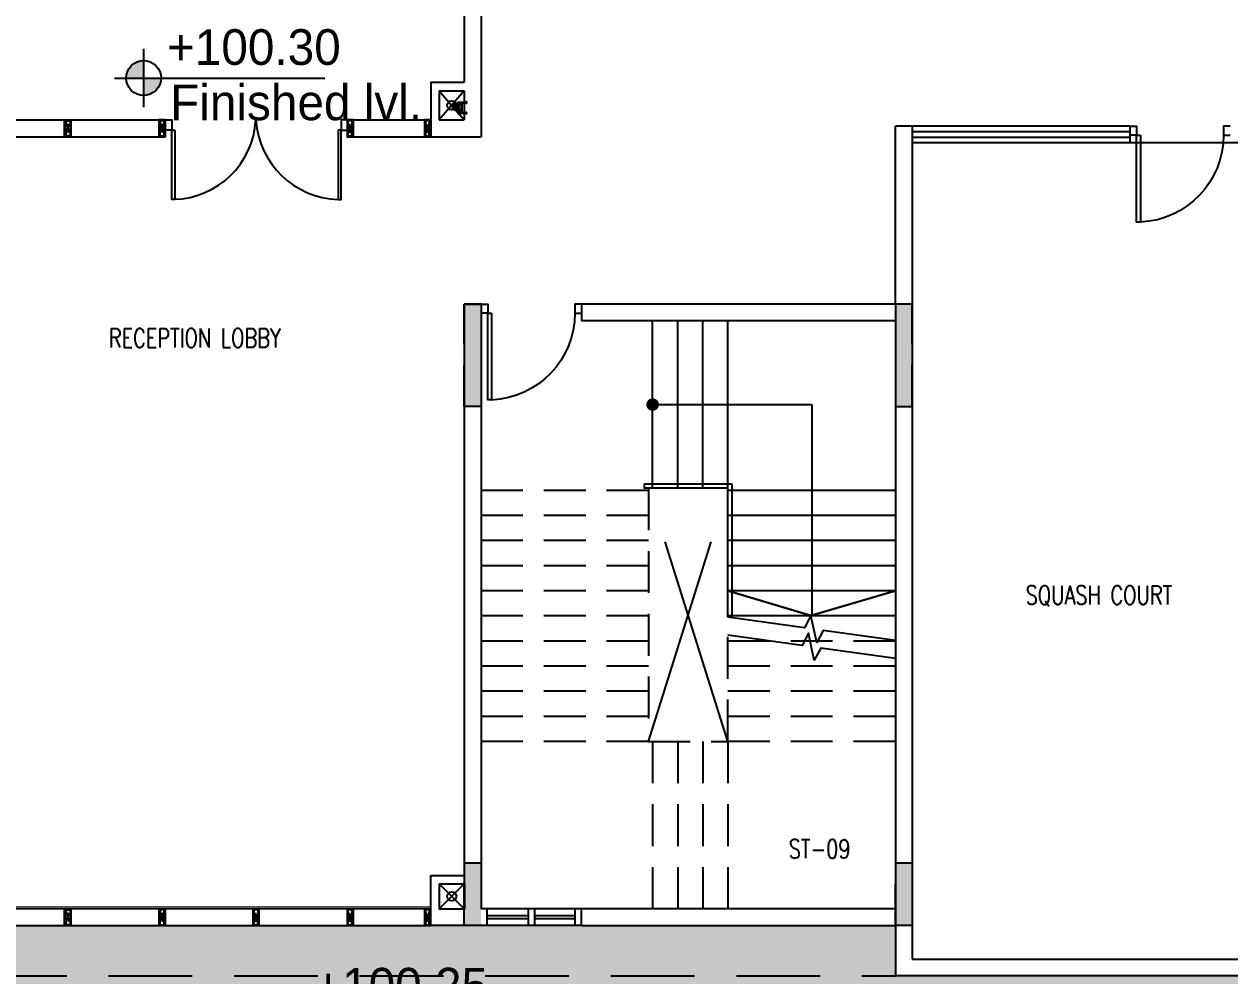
# Model space of a CAD drawing. Header units: millimetres. Extents: x 7964926 to 16080295, y -6277184 to -2986664.
# Drawn here: x 8221089 to 8235493, y -3102034 to -3090663 of the extents above; entities that cross this region are included whole.
import ezdxf

# ---------------------------------------------------------------- set-up
doc = ezdxf.new("R2010")
doc.units = ezdxf.units.MM
doc.header["$LTSCALE"] = 2000
doc.header["$MEASUREMENT"] = 0
doc.linetypes.add('DASHED2', pattern=[0.375, 0.25, -0.125])
doc.linetypes.add('HIDDEN', pattern=[0.375, 0.25, -0.125])
for name, color, linetype in [('a-col', 8, 'DASHED2'), ('a-cutout', 8, 'Continuous'), ('a-door', 8, 'Continuous'), ('a-door window', 5, 'Continuous'), ('a-ele 0', 8, 'Continuous'), ('a-ele 1', 8, 'Continuous'), ('a-furniture', 37, 'Continuous'), ('a-glazing', 5, 'Continuous'), ('a-hatch', 8, 'Continuous'), ('a-hatch wall', 8, 'Continuous'), ('a-parapet', 1, 'Continuous'), ('a-railing', 2, 'Continuous'), ('a-stair', 1, 'Continuous'), ('a-text m', 8, 'Continuous'), ('a-wall', 8, 'Continuous'), ('a-window', 8, 'Continuous'), ('KGD-SHAFTBRACKET', 9, 'Continuous'), ('L-FL', 7, 'Continuous'), ('PS$Bracket', 8, 'Continuous'), ('PS$CUTOUT', 1, 'Continuous')]:
    doc.layers.add(name, color=color, linetype=linetype)
for name, color, linetype, lineweight in [('L-SHRUBS', 96, 'Continuous', 18), ('PS$RWP110', 11, 'Continuous', 30), ('PS$RWP75', 11, 'Continuous', 30)]:
    doc.layers.add(name, color=color, linetype=linetype, lineweight=lineweight)
doc.styles.add('a-100 txt m', font='romans.shx', dxfattribs={"width": 0.75, "height": 300})
doc.styles.add('Century Gothic', font='GOTHIC.TTF')
doc.styles.get("Standard").update_dxf_attribs({"font": 'romans.shx', "width": 0.75})

# ---------------------------------------------------------------- blocks, each defined once
blk = doc.blocks.new('RWP75')
at = {"layer": 'PS$RWP75', "ltscale": 2}
h = blk.add_hatch(dxfattribs=at)
h.set_pattern_fill('ANSI31', color=250, scale=51136.363636, angle=809.8768, style=0)
h.set_pattern_definition([(44.8768254, (-170686.134, -530749.335), (4.51013145, -4.529565034), [])])
edge = h.paths.add_edge_path()
edge.add_ellipse((6666, 1616), major_axis=(-26.5, 26.6), ratio=1, start_angle=45, end_angle=225, ccw=False)
edge.add_ellipse((6666, 1616), major_axis=(-26.5, 26.6), ratio=1, start_angle=-135, end_angle=45, ccw=False)
at = {"linetype": 'Continuous', "ltscale": 2}
for radius in [37.5, 35.2]:
    blk.add_circle((6666, 1616), radius, dxfattribs=at)
at = {"layer": 'PS$Bracket'}
for p, q in [((6622, 1616), (6622, 1653)), ((6629, 1616), (6629, 1653)), ((6704, 1616), (6704, 1653)), ((6711, 1616), (6711, 1653))]:
    blk.add_line(p, q, dxfattribs=at)
blk.add_arc((6666, 1616), 44.3, 179.8768, 359.8768, dxfattribs=at)
at = {"layer": 'PS$RWP110', "color": 8, "linetype": 'ByBlock', "ltscale": 0.2}
for p, q in [((6618, 1663), (6618, 1660)), ((6619, 1665), (6632, 1665)), ((6623, 1667), (6623, 1665)), ((6623, 1663), (6623, 1660)), ((6624, 1669), (6627, 1669)), ((6628, 1667), (6628, 1665)), ((6628, 1663), (6628, 1660)), ((6633, 1663), (6633, 1660)), ((6700, 1663), (6700, 1659)), ((6713, 1664), (6701, 1664)), ((6704, 1663), (6704, 1659)), ((6704, 1667), (6704, 1664)), ((6709, 1668), (6706, 1668)), ((6710, 1667), (6710, 1664)), ((6710, 1663), (6710, 1659)), ((6715, 1663), (6715, 1659))]:
    blk.add_line(p, q, dxfattribs=at)
for centre, start, end in [((6619, 1663), 89.8768, 179.8768), ((6622, 1663), 359.8768, 89.8768), ((6624, 1667), 89.8768, 179.8768), ((6624, 1663), 89.8768, 179.8768), ((6627, 1667), 359.8768, 89.8768), ((6627, 1663), 359.8768, 89.8768), ((6629, 1663), 89.8768, 179.8768), ((6632, 1663), 359.8768, 89.8768), ((6701, 1663), 89.8768, 179.8768), ((6703, 1663), 359.8768, 89.8768), ((6706, 1667), 89.8768, 179.8768), ((6706, 1663), 89.8768, 179.8768), ((6709, 1667), 359.8768, 89.8768), ((6709, 1663), 359.8768, 89.8768), ((6711, 1663), 89.8768, 179.8768), ((6713, 1663), 359.8768, 89.8768)]:
    blk.add_arc(centre, 1.23, start, end, dxfattribs=at)
blk = doc.blocks.new('*U195')
at = {"layer": 'KGD-SHAFTBRACKET'}
for p, q in [((619, 14), (505, 14)), ((619, -14), (505, -14))]:
    blk.add_line(p, q, dxfattribs=at)
for points in [[(509, 74), (500, 65), (492, 74), (489, 70), (495, 63), (495, -29), (505, -29), (505, 63), (512, 71)], [(633, 74), (624, 65), (616, 74), (613, 70), (619, 63), (619, -29), (629, -29), (629, 63), (636, 71)]]:
    blk.add_lwpolyline(points, close=True, dxfattribs=at)
blk = doc.blocks.new('d900 100wl')
blk.add_lwpolyline([(95, 80), (95, 859), (60, 859), (60, 80)], close=True)
for points in [[(0, 0), (60, 0), (60, 80), (0, 80)], [(900, 0), (840, 0), (840, 80), (900, 80)]]:
    blk.add_lwpolyline(points)
blk.add_arc((60, 80), 780, 0, 87.4282)
blk = doc.blocks.new('CLUB HOUSE')
at = {"layer": 'a-hatch'}
h = blk.add_hatch(color=256, dxfattribs=at)
h.dxf.hatch_style = 1
h.paths.add_polyline_path([(8249276, -3211142), (8249076, -3211142), (8249076, -3212367), (8249276, -3212367)])
h = blk.add_hatch(color=256, dxfattribs=at)
h.dxf.hatch_style = 1
h.paths.add_polyline_path([(8249276, -3217817), (8249076, -3217817), (8249076, -3218567), (8249276, -3218567)])
h = blk.add_hatch(color=256, dxfattribs=at)
h.dxf.hatch_style = 1
h.paths.add_polyline_path([(8254426, -3217817), (8254226, -3217817), (8254226, -3218567), (8254426, -3218567)])
at = {"layer": 'a-hatch wall'}
h = blk.add_hatch(color=256, dxfattribs=at)
h.dxf.hatch_style = 1
h.paths.add_polyline_path([(8254226, -3212367), (8254426, -3212367), (8254426, -3211142), (8254226, -3211142)])
at = {"layer": 'a-col'}
for points in [[(8249076, -3211142), (8249276, -3211142), (8249276, -3212367), (8249076, -3212367)], [(8254226, -3212367), (8254426, -3212367), (8254426, -3211142), (8254226, -3211142)], [(8249076, -3217817), (8249276, -3217817), (8249276, -3218567), (8249076, -3218567)], [(8254226, -3217817), (8254426, -3217817), (8254426, -3218567), (8254226, -3218567)]]:
    blk.add_lwpolyline(points, close=True, dxfattribs=at)
at = {"layer": 'a-cutout'}
for p, q in [((8248776, -3208592), (8249076, -3208942)), ((8249076, -3208592), (8248776, -3208942)), ((8248776, -3218067), (8249076, -3218367)), ((8249076, -3218067), (8248776, -3218367))]:
    blk.add_line(p, q, dxfattribs=at)
at = {"layer": 'a-cutout', "linetype": 'HIDDEN', "ltscale": 5}
for p, q in [((8251276, -3216367), (8252226, -3213342)), ((8252226, -3216367), (8251276, -3213342))]:
    blk.add_line(p, q, dxfattribs=at)
at = {"layer": 'a-ele 0', "linetype": 'HIDDEN', "ltscale": 0.3}
for p, q in [((8244311, -3208952), (8244366, -3209132)), ((8244311, -3209132), (8244366, -3208952)), ((8245436, -3208952), (8245491, -3209132)), ((8245436, -3209132), (8245491, -3208952)), ((8247741, -3208952), (8247686, -3209132)), ((8247741, -3209132), (8247686, -3208952)), ((8248666, -3208952), (8248611, -3209132)), ((8248666, -3209132), (8248611, -3208952)), ((8244311, -3218377), (8244366, -3218557)), ((8244311, -3218557), (8244366, -3218377)), ((8245436, -3218377), (8245491, -3218557)), ((8245436, -3218557), (8245491, -3218377)), ((8246616, -3218377), (8246561, -3218557)), ((8246616, -3218557), (8246561, -3218377)), ((8247741, -3218377), (8247686, -3218557)), ((8247741, -3218557), (8247686, -3218377)), ((8248666, -3218377), (8248611, -3218557)), ((8248666, -3218557), (8248611, -3218377))]:
    blk.add_line(p, q, dxfattribs=at)
at = {"layer": 'a-ele 0', "color": 30}
for points in [[(8244301, -3208942), (8244376, -3208942), (8244376, -3209142), (8244301, -3209142)], [(8244301, -3208942), (8244376, -3208942), (8244376, -3209142), (8244301, -3209142)], [(8244311, -3208952), (8244366, -3208952), (8244366, -3209132), (8244311, -3209132)], [(8244311, -3208952), (8244366, -3208952), (8244366, -3209132), (8244311, -3209132)], [(8245501, -3208942), (8245426, -3208942), (8245426, -3209142), (8245501, -3209142)], [(8245501, -3208942), (8245426, -3208942), (8245426, -3209142), (8245501, -3209142)], [(8245491, -3208952), (8245436, -3208952), (8245436, -3209132), (8245491, -3209132)], [(8245491, -3208952), (8245436, -3208952), (8245436, -3209132), (8245491, -3209132)], [(8247751, -3208942), (8247676, -3208942), (8247676, -3209142), (8247751, -3209142)], [(8247751, -3208942), (8247676, -3208942), (8247676, -3209142), (8247751, -3209142)], [(8247741, -3208952), (8247686, -3208952), (8247686, -3209132), (8247741, -3209132)], [(8247741, -3208952), (8247686, -3208952), (8247686, -3209132), (8247741, -3209132)], [(8248676, -3208942), (8248601, -3208942), (8248601, -3209142), (8248676, -3209142)], [(8248676, -3208942), (8248601, -3208942), (8248601, -3209142), (8248676, -3209142)], [(8248666, -3208952), (8248611, -3208952), (8248611, -3209132), (8248666, -3209132)], [(8248666, -3208952), (8248611, -3208952), (8248611, -3209132), (8248666, -3209132)], [(8244301, -3218367), (8244376, -3218367), (8244376, -3218567), (8244301, -3218567)], [(8244301, -3218367), (8244376, -3218367), (8244376, -3218567), (8244301, -3218567)], [(8244311, -3218377), (8244366, -3218377), (8244366, -3218557), (8244311, -3218557)], [(8244311, -3218377), (8244366, -3218377), (8244366, -3218557), (8244311, -3218557)], [(8245501, -3218367), (8245426, -3218367), (8245426, -3218567), (8245501, -3218567)], [(8245501, -3218367), (8245426, -3218367), (8245426, -3218567), (8245501, -3218567)], [(8245491, -3218377), (8245436, -3218377), (8245436, -3218557), (8245491, -3218557)], [(8245491, -3218377), (8245436, -3218377), (8245436, -3218557), (8245491, -3218557)], [(8246626, -3218367), (8246551, -3218367), (8246551, -3218567), (8246626, -3218567)], [(8246626, -3218367), (8246551, -3218367), (8246551, -3218567), (8246626, -3218567)], [(8246616, -3218377), (8246561, -3218377), (8246561, -3218557), (8246616, -3218557)], [(8246616, -3218377), (8246561, -3218377), (8246561, -3218557), (8246616, -3218557)], [(8247751, -3218367), (8247676, -3218367), (8247676, -3218567), (8247751, -3218567)], [(8247751, -3218367), (8247676, -3218367), (8247676, -3218567), (8247751, -3218567)], [(8247741, -3218377), (8247686, -3218377), (8247686, -3218557), (8247741, -3218557)], [(8247741, -3218377), (8247686, -3218377), (8247686, -3218557), (8247741, -3218557)], [(8248676, -3218367), (8248601, -3218367), (8248601, -3218567), (8248676, -3218567)], [(8248676, -3218367), (8248601, -3218367), (8248601, -3218567), (8248676, -3218567)], [(8248666, -3218377), (8248611, -3218377), (8248611, -3218557), (8248666, -3218557)], [(8248666, -3218377), (8248611, -3218377), (8248611, -3218557), (8248666, -3218557)]]:
    blk.add_lwpolyline(points, close=True, dxfattribs=at)
at = {"layer": 'a-ele 0', "linetype": 'Continuous'}
for points in [[(8254226, -3215161), (8253363, -3215040), (8253286, -3215185), (8253217, -3214863), (8253140, -3215008), (8252226, -3214880)], [(8254226, -3215377), (8253334, -3215252), (8253257, -3215397), (8253188, -3215075), (8253111, -3215220), (8252226, -3215096)]]:
    blk.add_lwpolyline(points, dxfattribs=at)
at = {"layer": 'a-ele 1', "linetype": 'HIDDEN', "ltscale": 2}
blk.add_line((8238826, -3219167), (8254226, -3219167), dxfattribs=at)
at = {"layer": 'a-furniture'}
blk.add_line((8260826, -3209217), (8254426, -3209217), dxfattribs=at)
at = {"layer": 'a-furniture', "const_width": 10}
blk.add_lwpolyline([(8243376, -3217967), (8243376, -3218342), (8248676, -3218342), (8248676, -3217967)], dxfattribs=at)
at = {"layer": 'a-glazing'}
for p, q in [((8245501, -3208942), (8245501, -3209142)), ((8247676, -3208942), (8247676, -3209142)), ((8257026, -3209017), (8254426, -3209017)), ((8257026, -3209082), (8254426, -3209082)), ((8257026, -3209017), (8257026, -3209217)), ((8257026, -3209152), (8254426, -3209152)), ((8257026, -3209217), (8254426, -3209217)), ((8245501, -3218367), (8245501, -3218567))]:
    blk.add_line(p, q, dxfattribs=at)
for points in [[(8245501, -3208942), (8245581, -3208942), (8245581, -3209062), (8245501, -3209062)], [(8247676, -3208942), (8247606, -3208942), (8247606, -3209062), (8247676, -3209062)]]:
    blk.add_lwpolyline(points, dxfattribs=at)
for points in [[(8245616, -3209062), (8245616, -3209892), (8245581, -3209892), (8245581, -3209062)], [(8247571, -3209062), (8247571, -3209892), (8247606, -3209892), (8247606, -3209062)]]:
    blk.add_lwpolyline(points, close=True, dxfattribs=at)
for centre, radius, start, end in [((8245585, -3208889), 1001, 271.3809, 356.9635), ((8247602, -3208874), 1019, 183.8729, 268.2661)]:
    blk.add_arc(centre, radius, start, end, dxfattribs=at)
at = {"layer": 'a-hatch'}
for centre in [(8248926, -3208767), (8248926, -3218217)]:
    blk.add_circle(centre, 55, dxfattribs=at)
at = {"layer": 'a-parapet'}
for points in [[(8243451, -3208942), (8245426, -3208942)], [(8247751, -3208942), (8248626, -3208942)], [(8243451, -3209142), (8245426, -3209142)], [(8247751, -3209142), (8248626, -3209142)], [(8248676, -3218367), (8243376, -3218367)], [(8243376, -3218567), (8248676, -3218567)]]:
    blk.add_lwpolyline(points, dxfattribs=at)
at = {"layer": 'a-railing'}
for p, q in [((8252276, -3213292), (8251226, -3213292)), ((8251226, -3213292), (8251226, -3213343)), ((8252226, -3213342), (8251226, -3213342)), ((8252226, -3214880), (8252226, -3213342)), ((8252276, -3214887), (8252276, -3213292))]:
    blk.add_line(p, q, dxfattribs=at)
at = {"layer": 'a-stair'}
for p, q in [((8251326, -3213342), (8251326, -3211342)), ((8251626, -3213342), (8251626, -3211342)), ((8251926, -3213342), (8251926, -3211342)), ((8252226, -3213342), (8252226, -3211342)), ((8251326, -3212342), (8253226, -3212342)), ((8253226, -3212342), (8253226, -3214861)), ((8254226, -3213367), (8252226, -3213367)), ((8254226, -3213667), (8252226, -3213667)), ((8254226, -3213667), (8252226, -3213667)), ((8254226, -3213667), (8252226, -3213667)), ((8254226, -3213967), (8252226, -3213967)), ((8254226, -3214267), (8252226, -3214267)), ((8254226, -3214567), (8252226, -3214567)), ((8254226, -3214867), (8252226, -3214867))]:
    blk.add_line(p, q, dxfattribs=at)
at = {"layer": 'a-stair', "linetype": 'HIDDEN'}
for p, q in [((8251276, -3213367), (8249276, -3213367)), ((8251276, -3213342), (8251276, -3216367)), ((8251276, -3213667), (8249276, -3213667)), ((8251276, -3213967), (8249276, -3213967)), ((8251276, -3214267), (8249276, -3214267)), ((8251276, -3214567), (8249276, -3214567)), ((8251276, -3214867), (8249276, -3214867)), ((8252226, -3216367), (8252226, -3215096)), ((8251276, -3215167), (8249276, -3215167)), ((8254226, -3215167), (8252226, -3215167)), ((8251276, -3215467), (8249276, -3215467)), ((8254226, -3215467), (8252226, -3215467)), ((8251276, -3215767), (8249276, -3215767)), ((8254226, -3215767), (8252226, -3215767)), ((8251276, -3216067), (8249276, -3216067)), ((8254226, -3216067), (8252226, -3216067)), ((8251276, -3216367), (8249276, -3216367)), ((8251276, -3216367), (8252226, -3216367)), ((8251326, -3216367), (8251326, -3218367)), ((8251626, -3216367), (8251626, -3218367)), ((8251926, -3216367), (8251926, -3218367)), ((8254226, -3216367), (8252226, -3216367)), ((8252226, -3216367), (8252226, -3218367))]:
    blk.add_line(p, q, dxfattribs=at)
at = {"layer": 'a-stair', "const_width": 75}
blk.add_lwpolyline([(8251307, -3212310, 1), (8251344, -3212375, 1)], format="xyb", close=True, dxfattribs=at)
at = {"layer": 'a-stair', "const_width": 25}
blk.add_lwpolyline([(8252226, -3214567), (8253217, -3214863), (8254226, -3214567)], dxfattribs=at)
at = {"layer": 'a-wall'}
for p, q in [((8249076, -3207667), (8249076, -3208492)), ((8249276, -3207667), (8249276, -3209142)), ((8248676, -3208492), (8248676, -3209142)), ((8248676, -3208492), (8249076, -3208492)), ((8248776, -3208592), (8248776, -3208942)), ((8248776, -3208592), (8249076, -3208592)), ((8249076, -3208592), (8249076, -3208942)), ((8248776, -3208942), (8249076, -3208942)), ((8254226, -3211142), (8254226, -3209017)), ((8254426, -3209017), (8254226, -3209017)), ((8254426, -3209017), (8254426, -3218567)), ((8248676, -3209142), (8249276, -3209142)), ((8249076, -3211142), (8249076, -3218367)), ((8249276, -3211142), (8249076, -3211142)), ((8249276, -3211142), (8249276, -3218367)), ((8250476, -3211142), (8250476, -3211342)), ((8254226, -3211142), (8250476, -3211142)), ((8254226, -3211342), (8250476, -3211342)), ((8254226, -3211342), (8254226, -3219167)), ((8248676, -3218567), (8248676, -3217967)), ((8248676, -3217967), (8249076, -3217967)), ((8248776, -3218067), (8249076, -3218067)), ((8250476, -3218567), (8250476, -3218367)), ((8249076, -3218567), (8248676, -3218567)), ((8254426, -3218567), (8254426, -3218967)), ((8254426, -3218967), (8260826, -3218967)), ((8261026, -3219167), (8254226, -3219167))]:
    blk.add_line(p, q, dxfattribs=at)
for points in [[(8248776, -3218067), (8248776, -3218367), (8249076, -3218367)], [(8254226, -3218367), (8250470, -3218367)], [(8250476, -3218567), (8254226, -3218567)]]:
    blk.add_lwpolyline(points, dxfattribs=at)
at = {"layer": 'a-window'}
for p, q in [((8250476, -3218367), (8249276, -3218367)), ((8249351, -3218567), (8249351, -3218367)), ((8249838, -3218450), (8249351, -3218450)), ((8249838, -3218367), (8249838, -3218567)), ((8249913, -3218367), (8249913, -3218567)), ((8250401, -3218450), (8249913, -3218450)), ((8250401, -3218567), (8250401, -3218367)), ((8250476, -3218567), (8249276, -3218567)), ((8249838, -3218485), (8249351, -3218485)), ((8250401, -3218485), (8249913, -3218485))]:
    blk.add_line(p, q, dxfattribs=at)
at = {"layer": 'a-door', "xscale": -1.333333333333333, "yscale": 1.333333333333333, "zscale": 1.333333333333333, "rotation": 180}
blk.add_blockref('d900 100wl', (8249276, -3211142), dxfattribs=at)
at = {"layer": 'a-door window', "xscale": -1.333333333333333, "yscale": 1.333333333333333, "zscale": 1.333333333333333, "rotation": 180}
blk.add_blockref('d900 100wl', (8257026, -3209017), dxfattribs=at)
blk = doc.blocks.new('finish lvl')
h = blk.add_hatch(color=256)
edge = h.paths.add_edge_path()
edge.add_ellipse((0.0378, 0.003), major_axis=(-0.0305, 0.0305), ratio=1, start_angle=-45, end_angle=45)
edge.add_line((-0.0053, 0.003), (0.0378, 0.003))
edge.add_line((0.0378, 0.003), (0.0378, 0.0461))
edge = h.paths.add_edge_path()
edge.add_ellipse((0.0378, 0.003), major_axis=(-0.0305, 0.0305), ratio=1, start_angle=135, end_angle=225)
edge.add_line((0.0809, 0.003), (0.0378, 0.003))
edge.add_line((0.0378, 0.003), (0.0378, -0.0401))
for p, q in [((0.0378, 0.0748), (0.0378, -0.0688)), ((-0.034, 0.003), (0.4857, 0.003))]:
    blk.add_line(p, q)
blk.add_ellipse((0.0378, 0.003), major_axis=(-0.0305, 0.0305), ratio=1, start_param=1.570796326794534, end_param=7.85398163397412)
at = {"layer": 'L-FL'}
for tag, p in [('%%P0.00', (0.1256, 0.0357)), ('FIN.LVL.', (0.1075, -0.103))]:
    blk.add_attdef(tag, p, '', height=0.08, dxfattribs=at)

msp = doc.modelspace()

# ---------------------------------------------------------------- hatches: boundary and pattern name
at = {"layer": 'L-SHRUBS', "true_color": 0x58ba48}
h = msp.add_hatch(dxfattribs=at)
h.set_pattern_fill('GRASS', color=85, scale=500)
edge = h.paths.add_edge_path()
edge.add_line((8187246.9, -3100135.2), (8187246.9, -3098477.3))
edge.add_line((8187246.9, -3098477.3), (8181946.9, -3098477.3))
edge.add_line((8181946.9, -3098477.3), (8181946.9, -3092105.9))
edge.add_line((8181946.9, -3092105.9), (8176355.3, -3092105.9))
edge.add_line((8176355.3, -3092105.9), (8176355.3, -3093345.1))
edge.add_line((8176355.3, -3093345.1), (8177355.3, -3093613))
edge.add_line((8177355.3, -3093613), (8177355.3, -3099162.4))
edge.add_line((8177355.3, -3099162.4), (8177355.3, -3100937))
edge.add_line((8177355.3, -3100937), (8177055.4, -3101017.3))
edge.add_line((8177055.4, -3101017.3), (8177055.4, -3108085.1))
edge.add_line((8177055.4, -3108085.1), (8177355.4, -3108165.5))
edge.add_line((8177355.4, -3108165.5), (8177355.4, -3112735.1))
edge.add_line((8177355.4, -3112735.1), (8191483.5, -3112735.1))
edge.add_line((8191483.5, -3112735.1), (8191751.4, -3113735.1))
edge.add_line((8191751.4, -3113735.1), (8204251.3, -3113735.1))
edge.add_line((8204251.3, -3113735.1), (8204599.7, -3112435.1))
edge.add_line((8204599.7, -3112435.1), (8206670.2, -3112435.1))
edge.add_line((8206670.2, -3112435.1), (8207019, -3111133.5))
edge.add_line((8207019, -3111133.5), (8229941.3, -3111133.5))
edge.add_line((8229941.3, -3111133.5), (8229941.3, -3104635.1))
edge.add_line((8229941.3, -3104635.1), (8208423.2, -3104635.1))
edge.add_line((8208423.2, -3104635.1), (8209454.8, -3110435.1))
edge.add_line((8209454.8, -3111133.5), (8217763.3, -3111133.5))
edge.add_line((8217763.3, -3110435.1), (8217763.3, -3111035.1))
edge.add_line((8217763.3, -3111035.1), (8191808.5, -3111035.1))
edge.add_line((8191761.1, -3111035.1), (8191761.1, -3110435.1))
edge.add_line((8191761.1, -3110435.1), (8199648.5, -3110435.1))
edge.add_line((8199648.5, -3110435.1), (8198617, -3104635.2))
edge.add_line((8198617, -3104635.2), (8191746.9, -3104635.2))
edge.add_arc((8191746.9, -3100135.2), 4500, 180, 270.00003, ccw=False)
edge = h.paths.add_edge_path(flags=16)
edge.add_line((8187007.7, -3110072.6), (8187007.7, -3112622.6))
edge.add_line((8187007.7, -3112622.6), (8186857.7, -3112622.6))
edge.add_line((8186857.7, -3112622.6), (8180457.7, -3112622.6))
edge.add_line((8180457.7, -3112622.6), (8180457.7, -3112472.6))
edge.add_line((8180457.7, -3112472.6), (8180457.7, -3110072.6))
edge.add_line((8180133.6, -3112536.4), (8186683.6, -3112536.4))
edge = h.paths.add_edge_path(flags=16)
edge.add_line((8186857.7, -3111672.6), (8187007.7, -3111672.6))
edge.add_line((8187007.7, -3111672.6), (8187007.7, -3111822.6))
edge.add_line((8187007.7, -3111822.6), (8186857.7, -3111822.6))
edge.add_line((8186857.7, -3111822.6), (8186857.7, -3111895))
edge.add_line((8186857.7, -3111895), (8183807.7, -3111895))
edge.add_line((8183807.7, -3112472.6), (8183807.7, -3112622.6))
edge.add_line((8183807.7, -3112622.6), (8183657.7, -3112622.6))
edge.add_line((8183657.7, -3112622.6), (8183657.7, -3112472.6))
edge.add_line((8183657.7, -3112472.6), (8180607.7, -3112472.6))
edge.add_line((8180607.7, -3112472.6), (8180607.7, -3111822.6))
edge.add_line((8180607.7, -3111822.6), (8180457.7, -3111822.6))
edge.add_line((8180457.7, -3111822.6), (8180457.7, -3111672.6))
edge.add_line((8180457.7, -3111672.6), (8180607.7, -3111672.6))
edge.add_line((8182769.5, -3111672.6), (8182769.5, -3110222.6))
edge.add_line((8180607.7, -3112373.5), (8182957.7, -3112373.5))
edge.add_line((8182957.7, -3112373.5), (8182957.7, -3111676.1))
edge.add_line((8182957.7, -3111676.1), (8183132.7, -3111676.1))
edge.add_line((8183132.7, -3111676.1), (8183132.7, -3112176.1))
edge.add_line((8183132.7, -3112176.1), (8182957.7, -3112176.1))
edge.add_line((8182957.7, -3112176.1), (8182957.7, -3112472.6))
edge.add_line((8182957.7, -3112472.6), (8183307.7, -3112472.6))
edge.add_line((8183307.7, -3112472.6), (8183307.7, -3110222.6))
edge.add_line((8183198.9, -3112612.9), (8183248.9, -3112612.9))
edge.add_line((8183248.9, -3112612.9), (8186744.5, -3111918))
edge.add_line((8186744.5, -3111918), (8186857.7, -3110222.6))
edge.add_line((8186857.7, -3110222.6), (8186857.7, -3111672.6))
h.paths.add_polyline_path([(8185307.7, -3110222.6), (8185357.7, -3110222.6), (8185357.7, -3111676.1), (8185707.7, -3111676.1), (8185707.7, -3110222.6), (8185757.7, -3110222.6), (8185757.7, -3111676.1), (8186107.7, -3111676.1), (8186107.7, -3110222.6), (8186157.7, -3110222.6), (8186157.7, -3111676.1), (8186332.7, -3111676.1), (8186332.7, -3111815.5), (8184332.7, -3111815.5), (8184332.7, -3111676.1), (8184507.7, -3111676.1), (8184507.7, -3112176.1), (8184557.7, -3112176.1), (8184557.7, -3111676.1), (8184907.7, -3111676.1), (8184907.7, -3111910.5), (8184957.7, -3111910.5), (8184957.7, -3111676.1), (8185307.7, -3111676.1)], flags=16)
h.paths.add_polyline_path([(8183807.7, -3112472.6), (8183807.7, -3112622.6), (8183657.7, -3112622.6), (8183657.7, -3112472.6), (8183657.7, -3111672.6), (8183807.7, -3111672.6), (8183807.7, -3111822.6)], flags=0)
h.paths.add_polyline_path([(8183807.7, -3111822.6), (8183657.7, -3111822.6), (8183657.7, -3111672.6), (8183807.7, -3111672.6)], flags=16)
h.paths.add_polyline_path([(8193157.6, -3112460.1), (8202763.3, -3112460.1), (8202763.3, -3113060.1), (8193157.6, -3113060.1)], flags=16)
edge = h.paths.add_edge_path(flags=16)
edge.add_line((8195057.2, -3111785.1), (8198404.1, -3111785.1))
edge.add_line((8198404.1, -3111785.1), (8198404.1, -3112385.1))
edge.add_line((8198312.5, -3112385.1), (8195057.2, -3112385.1))
edge.add_line((8195057.2, -3112385.1), (8195057.2, -3111785.1))
h.paths.add_polyline_path([(8193760.5, -3113135.1), (8195760.5, -3113135.1), (8195760.5, -3113635.1), (8193760.5, -3113635.1)], flags=16)
edge = h.paths.add_edge_path(flags=16)
edge.add_line((8198517.4, -3111110.1), (8202517.4, -3111110.1))
edge.add_line((8202517.4, -3111110.1), (8202517.4, -3111710.1))
edge.add_line((8202517.4, -3111710.1), (8202345, -3111710.1))
edge.add_line((8202345, -3111710.1), (8202345, -3111110.1))
h.paths.add_polyline_path([(8196960.5, -3113135.1), (8198960.5, -3113135.1), (8198960.5, -3113635.1), (8196960.5, -3113635.1)], flags=16)
edge = h.paths.add_edge_path(flags=16)
edge.add_line((8202330.5, -3111785.1), (8201457.2, -3111785.1))
edge.add_line((8201457.2, -3111785.1), (8201457.2, -3112385.1))
edge.add_line((8201457.2, -3112385.1), (8201357.4, -3112401.9))
edge.add_line((8201357.4, -3112401.9), (8201357.4, -3111126.5))
h.paths.add_polyline_path([(8200160.5, -3113135.1), (8202160.5, -3113135.1), (8202160.5, -3113635.1), (8200160.5, -3113635.1)], flags=16)
h.paths.add_polyline_path([(8199023.2, -3104635.2), (8200054.8, -3110435.1), (8201775.1, -3110341.1), (8202789.9, -3104635.1)], flags=17)
edge = h.paths.add_edge_path(flags=17)
edge.add_line((8208017, -3104635.1), (8203196.2, -3104635.1))
edge.add_line((8203196.2, -3104635.1), (8202164.7, -3110435.1))
edge.add_line((8202017.9, -3111035.6), (8208901.7, -3111035.6))
edge.add_line((8209048.5, -3110435.1), (8208017, -3104635.1))
h.paths.add_polyline_path([(8249141.3, -3104635.1), (8231341.3, -3104635.1), (8231341.3, -3111133.5), (8249141.3, -3111133.5)])
edge = h.paths.add_edge_path()
edge.add_line((8254621.9, -3104635.1), (8250541.3, -3104635.1))
edge.add_line((8250541.3, -3104635.1), (8250541.3, -3111133.5))
edge.add_line((8250541.3, -3111133.5), (8251255.6, -3111133.5))
edge.add_arc((8251255.6, -3120133.5), 9000, 68.37653, 90, ccw=False)
edge.add_arc((8257888.7, -3103400.2), 9000, 248.37653, 381.58356)
edge.add_arc((8274626.5, -3096778.8), 9000, 188.18487, 201.58356, ccw=False)
edge.add_line((8265718.2, -3098060.1), (8259121.9, -3098060.1))
edge.add_line((8259121.9, -3098060.1), (8259121.9, -3100135.1))
edge.add_arc((8254621.9, -3100135.1), 4500, -89.99997, 0, ccw=False)
h.paths.add_polyline_path([(8180222.1, -3107432.9), (8187613.3, -3107432.9), (8187613.3, -3107345.5), (8180222.1, -3107345.5)], flags=16)
h.paths.add_polyline_path([(8216054.6, -3108284.3), (8216241.9, -3108284.3), (8216241.9, -3104815.1), (8216054.6, -3104815.1)], flags=16)
at = {"layer": 'L-SHRUBS'}
h = msp.add_hatch(dxfattribs=at)
h.set_pattern_fill('GRASS', color=256, scale=200)
h.set_pattern_definition([(90, (870.21, 2347.38), (-141.4213562, 141.4213562), [37.5, -245.3427126]), (45, (870.21, 2347.38), (-141.4213562, 141.4213562), [37.5, -162.5]), (135, (870.21, 2347.38), (-141.4213562, -141.4213562), [37.5, -162.5])])
edge = h.paths.add_edge_path()
edge.add_line((8251255.6, -3111233.5), (8250541.3, -3111233.5))
edge.add_line((8250541.3, -3111233.5), (8250541.3, -3112435.1))
edge.add_line((8250541.3, -3112435.1), (8251827.5, -3112435.1))
edge.add_line((8251827.5, -3112435.1), (8251827.5, -3113635.1))
edge.add_line((8251827.5, -3113635.1), (8206452.2, -3113635.1))
edge.add_line((8206452.2, -3113635.1), (8206149.1, -3114766.4))
edge.add_line((8206149.1, -3114766.4), (8269191.9, -3114872.4))
edge.add_line((8269191.9, -3114872.4), (8269166.9, -3093814.9))
edge.add_line((8269166.9, -3093814.9), (8265726.5, -3093817))
edge.add_line((8265726.5, -3093817), (8265726.5, -3096778.8))
edge.add_arc((8274626.5, -3096778.8), 8900, 180.00003, 201.58356)
edge.add_arc((8257888.7, -3103400.2), 9100, -111.62347, 21.58356, ccw=False)
edge.add_arc((8251255.6, -3120133.5), 8900, 68.37653, 89.9997)
h = msp.add_hatch(dxfattribs=at)
h.set_pattern_fill('GRASS', color=256, scale=200)
h.set_pattern_definition([(90, (13931.92, -1e-05), (-141.4213562, 141.4213562), [37.5, -245.3427126]), (45, (13931.92, -1e-05), (-141.4213562, 141.4213562), [37.5, -162.5]), (135, (13931.92, -1e-05), (-141.4213562, -141.4213562), [37.5, -162.5])])
edge = h.paths.add_edge_path()
edge.add_line((8257521.9, -3100133.5), (8257521.9, -3097485.1))
edge.add_line((8257521.9, -3097485.1), (8256321.9, -3097483.5))
edge.add_line((8256321.9, -3097483.5), (8256346.9, -3101658.5))
edge.add_line((8256346.9, -3101658.5), (8238296.9, -3101658.5))
edge.add_line((8238296.9, -3101658.5), (8238296.9, -3102033.5))
edge.add_line((8238296.9, -3102033.5), (8218541.2, -3102033.5))
edge.add_line((8218541.2, -3102033.5), (8218541.2, -3103033.5))
edge.add_line((8218541.2, -3103033.5), (8254772.4, -3103029.6))
edge.add_arc((8254621.9, -3100133.5), 2900, 272.97515, 360)
h.paths.add_polyline_path([(8231496.9, -3101433.5), (8218541.2, -3101433.5), (8218541.2, -3102033.5), (8231496.9, -3102033.5)], flags=17)

# ---------------------------------------------------------------- linework, layer by layer
at = {"layer": 'a-ele 1', "linetype": 'HIDDEN', "ltscale": 2}
msp.add_line((8216096.9, -3102033.5), (8231496.9, -3102033.5), dxfattribs=at)
msp.add_line((8216096.9, -3102033.5), (8231496.9, -3102033.5), dxfattribs=at)
at = {"layer": 'PS$CUTOUT'}
msp.add_lwpolyline([(8226048.8, -3100935.1), (8226348.8, -3100935.1), (8226348.8, -3101235.1), (8226048.8, -3101235.1)], close=True, dxfattribs=at)

# ---------------------------------------------------------------- block references
at = {"layer": 'a-furniture'}
msp.add_blockref('CLUB HOUSE', (-22728.8, 117133.9), dxfattribs=at)
at = {"layer": 'L-FL', "ltscale": 0.5}
ref = msp.add_blockref('finish lvl', (8222333, -3091321.8), dxfattribs=dict(at, xscale=4835.364000016558, yscale=4835.364000016558, zscale=4835.364000016558, rotation=0.0002105369682017914))
ref.add_attrib('FIN.LVL.', 'Finished lvl.', (8222833.2, -3091811, 0), dxfattribs={"ltscale": 0.5, "height": 426.242, "rotation": 0.00021, "style": 'Century Gothic'})
ref.add_attrib('%%P0.00', '+100.30', (8222794.9, -3091150.1), dxfattribs={"ltscale": 0.5, "height": 426.24, "rotation": 0.00021, "style": 'Century Gothic'})
ref = msp.add_blockref('finish lvl', (8224092.8, -3102535.7), dxfattribs=dict(at, xscale=4835.363999980464, yscale=4835.363999980464, zscale=4835.363999980464, rotation=0.0002105369682294075))
ref.add_attrib('FIN.LVL.', 'FGL', (8224593, -3103024.9, 0), dxfattribs={"ltscale": 0.5, "height": 426.24, "rotation": 0.00021, "style": 'Century Gothic'})
ref.add_attrib('%%P0.00', '+100.25', (8224554.6, -3102364), dxfattribs={"ltscale": 0.5, "height": 426.24, "rotation": 0.00021, "style": 'Century Gothic'})
at = {"layer": 'PS$Bracket', "linetype": 'ByBlock', "ltscale": 0.5, "xscale": -1, "rotation": 270}
msp.add_blockref('*U195', (8226303.8, -3092225.1), dxfattribs=at)
at = {"layer": 'PS$RWP75', "xscale": -1, "rotation": 270}
msp.add_blockref('RWP75', (8224637, -3098319.9), dxfattribs=at)

# ---------------------------------------------------------------- texts
at = {"layer": 'a-text m', "char_height": 225, "attachment_point": 1, "style": 'a-100 txt m'}
for s, width, insert in [('RECEPTION LOBBY', 22375, (8222101.1, -3094301)), ('SQUASH COURT', 22375, (8233053.5, -3097372, 0)), ('\\pxt7;ST-09', 4694.228, (8230222.4, -3100403.4))]:
    msp.add_mtext_dynamic_manual_height_columns(s, width=width, gutter_width=1, heights=[0], dxfattribs=dict(at, insert=insert))

doc.saveas('drawing.dxf')
